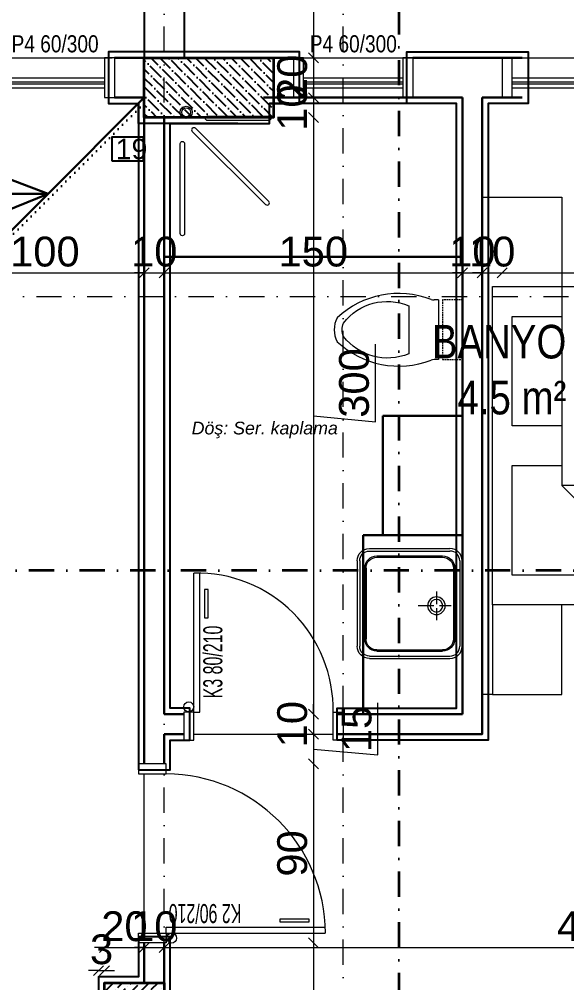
# Model space of a CAD drawing. Header units: millimetres. Extents: x 708 to 46452, y -4963 to 3960.
# Drawn here: x 13590.5 to 13865.8, y 2758.3 to 3242.7 of the extents above; entities that cross this region are included whole.
import ezdxf

# ---------------------------------------------------------------- set-up
doc = ezdxf.new("R2010")
doc.units = ezdxf.units.MM
for name, pattern in [('ACAD_ISO07W100', [3, 0, -3]), ('DASHDOT', [25.4, 12.7, -6.35, 0, -6.35]), ('DUZ', [0]), ('HIDDEN', [0.375, 0.25, -0.125]), ('HIDDEN2', [4.7625, 3.175, -1.5875])]:
    doc.linetypes.add(name, pattern=pattern)
for name, color, linetype, lineweight in [('00_DUVAR', 22, 'Continuous', 30), ('00_IC_OLCU', 139, 'Continuous', 20), ('00_KAPI', 53, 'Continuous', 13), ('00_KOLON', 2, 'Continuous', 35), ('00_PENCERE', 103, 'Continuous', 13), ('00_TEFRİŞ', 251, 'Continuous', 9), ('01- TEFRİŞ', 252, 'Continuous', 9), ('aks ve noktalılar', 129, 'DASHDOT', 13), ('kesit çizgisi', 4, 'DASHDOT', 35), ('merdiven', 255, 'Continuous', 30), ('TP-TEFRİŞ', 9, 'Continuous', 20), ('yYAZI', 221, 'Continuous', 30), ('ölçü yatay', 150, 'DUZ', 18)]:
    doc.layers.add(name, color=color, linetype=linetype, lineweight=lineweight)
for name, color, linetype in [('00_YAZI', 214, 'Continuous'), ('DUVARTARAMA', 7, 'Continuous'), ('PENCERE', 3, 'Continuous'), ('SIVA', 135, 'Continuous'), ('sıva', 70, 'Continuous')]:
    doc.layers.add(name, color=color, linetype=linetype)
doc.styles.add('ARIAL2', font='arial.ttf', dxfattribs={"width": 0.8})
doc.styles.add('ARİAL NARROW', font='ARIALN.TTF', dxfattribs={"width": 0.8})
doc.styles.add('mimari altlik$0$194_PTB_WET_B1$0$Standard', font='arial.ttf')
doc.styles.get("Standard").update_dxf_attribs({"font": 'arial.ttf'})
doc.dimstyles.new('ALP_OLCU', dxfattribs={"dimscale": 0, "dimtxt": 15, "dimasz": 5, "dimexe": 0.18, "dimexo": 0.06, "dimgap": 3, "dimtad": 1, "dimdec": 0, "dimrnd": 0.1, "dimzin": 9, "dimdsep": 46, "dimtxsty": 'Standard', "dimblk": 'OBLIQUE', "dimcen": 0, "dimse1": 1, "dimse2": 1, "dimclrd": 256, "dimclre": 256, "dimclrt": 53, "dimadec": 0, "dimazin": 0, "dimtfac": 1, "dimtdec": 0, "dimtix": 1, "dimtmove": 1, "dimatfit": 3, "dimldrblk": 'ARCHTICK', "dimfxl": 0.18, "dimtolj": 1, "dimlwd": -1, "dimarcsym": 0})

# ---------------------------------------------------------------- blocks, each defined once
blk = doc.blocks.new('Yatak Çift Kişilik DWG-flat-8')
at = {"layer": '00_TEFRİŞ'}
for p, q in [((-80, 5.08), (-80, 195.08)), ((-80, 195.08), (80, 195.08)), ((-80, 5.08), (-80, 195.08)), ((80, 195.08), (80, 5.08)), ((80, 195.08), (80, 5.08)), ((20, 40.08), (80, 100.08)), ((20, 100.08), (20, 40.08)), ((80, 100.08), (20, 100.08)), ((-80, 55.08), (20, 55.08)), ((35, 55.08), (65, 55.08)), ((65, 55.08), (65, 15.08)), ((-125, 40.08), (-80, 40.08)), ((-125, 5.08), (-125, 40.08)), ((-80, 40.08), (20, 40.08)), ((-65, 15.08), (-65, 40.08)), ((-10, 40.08), (-10, 15.08)), ((10, 15.08), (10, 40.08)), ((125, 40.08), (80, 40.08)), ((125, 5.08), (125, 40.08)), ((-10, 15.08), (-65, 15.08)), ((65, 15.08), (10, 15.08)), ((-125, 0), (-125, 5.08)), ((80, 5.08), (-80, 5.08)), ((80, 5.08), (125, 5.08)), ((125, 5.08), (125, 0)), ((125, 0), (-125, 0))]:
    blk.add_line(p, q, dxfattribs=at)
blk = doc.blocks.new('SK2')
at = {"layer": '00_PENCERE', "lineweight": 15}
for p, q in [((199457.02, 67246.83), (199452.02, 67246.83)), ((199452.02, 67246.83), (199452.02, 67226.83)), ((199457.02, 67226.83), (199457.02, 67246.83)), ((199457.02, 67246.83), (199594.52, 67246.83)), ((199589.52, 67246.83), (199589.52, 67226.83)), ((199594.52, 67246.83), (199594.52, 67226.83)), ((199727.02, 67226.83), (199727.02, 67246.83)), ((199732.02, 67246.83), (199727.02, 67246.83)), ((199732.02, 67226.83), (199732.02, 67246.83)), ((199457.02, 67236.83), (199589.52, 67236.83)), ((199594.52, 67236.83), (199727.02, 67236.83)), ((199457.02, 67234.83), (199589.52, 67234.83)), ((199457.02, 67233.83), (199589.52, 67233.83)), ((199457.02, 67231.83), (199589.52, 67231.83)), ((199594.52, 67234.83), (199727.02, 67234.83)), ((199594.52, 67233.83), (199727.02, 67233.83)), ((199594.52, 67231.83), (199727.02, 67231.83)), ((199452.02, 67226.83), (199457.02, 67226.83)), ((199594.52, 67226.83), (199589.52, 67226.83)), ((199594.52, 67226.83), (199732.02, 67226.83))]:
    blk.add_line(p, q, dxfattribs=at)
at = {"layer": '00_PENCERE', "insert": (199567.17, 67215.44), "char_height": 8.5938, "width": 97.8459, "attachment_point": 7, "style": 'ARIAL2'}
blk.add_mtext('SK2 280/240', dxfattribs=at)
blk = doc.blocks.new('djfgnldfgs')
at = {"layer": '00_KAPI'}
for p, q in [((-11330.84, 6371.56, 0), (-11330.84, 6441.56, 0)), ((-11327.84, 6371.56, 0), (-11327.84, 6441.51, 0)), ((-11325.44, 6433.31, 0), (-11325.44, 6418.95, 0)), ((-11323.66, 6433.31, 0), (-11325.44, 6433.31, 0)), ((-11323.66, 6418.95, 0), (-11323.66, 6433.31, 0)), ((-11325.44, 6418.95, 0), (-11323.66, 6418.95, 0)), ((-11335.84, 6371.56, 0), (-11335.84, 6357.56, 0)), ((-11330.84, 6371.56, 0), (-11335.84, 6371.56, 0)), ((-11330.84, 6357.56, 0), (-11330.84, 6371.56, 0)), ((-11330.84, 6371.56, 0), (-11327.84, 6371.56, 0)), ((-11260.84, 6357.56, 0), (-11260.84, 6371.56, 0)), ((-11260.84, 6371.56, 0), (-11255.84, 6371.56, 0)), ((-11255.84, 6371.56, 0), (-11255.84, 6357.56, 0)), ((-11330.84, 6360.56), (-11260.84, 6360.56)), ((-11335.84, 6357.56, 0), (-11330.84, 6357.56, 0)), ((-11255.84, 6357.56, 0), (-11260.84, 6357.56, 0))]:
    blk.add_line(p, q, dxfattribs=at)
blk.add_circle((-11333.42, 6374.26), 2.48, dxfattribs=at)
blk.add_arc((-11329.42, 6372.98, 0), 68.6, 358.8187, 91.1813, dxfattribs=at)
at = {"layer": '00_KAPI', "width": 0.6}
blk.add_text('K3 80/210', height=9.562, rotation=90, dxfattribs=at).set_placement((-11316.55, 6378.56, 0))
blk = doc.blocks.new('sfgjfsjf')
at = {"layer": '00_TEFRİŞ', "linetype": 'Continuous'}
for p, q in [((3505.56, 4158.17), (3480.05, 4158.17)), ((3505.56, 4157.39), (3480.05, 4157.39)), ((3476.18, 4154.3), (3476.18, 4127.22)), ((3476.95, 4154.3), (3476.95, 4127.22)), ((3503.17, 4155.84), (3482.44, 4155.84)), ((3503.17, 4155.46), (3482.44, 4155.46)), ((3508.66, 4154.3), (3508.66, 4127.22)), ((3509.43, 4154.3), (3509.43, 4127.22)), ((3478.57, 4151.98), (3478.57, 4129.54)), ((3478.96, 4151.98), (3478.96, 4129.54)), ((3506.65, 4151.98), (3506.65, 4129.54)), ((3507.04, 4151.98), (3507.04, 4129.54)), ((3484.33, 4144.6), (3484.33, 4140.59)), ((3479.64, 4140.05), (3483.39, 4140.05)), ((3484.33, 4139.25), (3484.33, 4135.5)), ((3485.13, 4140.05), (3490.08, 4140.05)), ((3505.56, 4124.12), (3480.05, 4124.12)), ((3503.17, 4126.06), (3482.44, 4126.06)), ((3503.17, 4125.67), (3482.44, 4125.67)), ((3505.56, 4123.35), (3480.05, 4123.35))]:
    blk.add_line(p, q, dxfattribs=at)
at = {"layer": '00_TEFRİŞ', "linetype": 'Continuous', "extrusion": (-4.93187e-17, 2.06507e-18, -1)}
for centre, major_axis, start_param, end_param in [((3480.05, 4154.3), (2.74, 2.74), 3.926991, 5.497787), ((3480.05, 4154.3), (2.19, -2.19), 2.356194, 3.926991), ((3480.05, 4127.22), (2.74, 2.74), 2.356194, 3.926991), ((3480.05, 4127.22), (2.19, 2.19), 2.356194, 3.926991)]:
    blk.add_ellipse(centre, major_axis=major_axis, ratio=1, start_param=start_param, end_param=end_param, dxfattribs=at)
at = {"layer": '00_TEFRİŞ', "linetype": 'Continuous'}
for centre, major_axis, start_param, end_param in [((3505.56, 4154.3), (-2.74, 2.74), 3.926991, 5.497787), ((3505.56, 4154.3), (-2.19, -2.19), 2.356194, 3.926991), ((3482.44, 4151.98), (-2.74, -2.74), 3.926991, 5.497787), ((3482.44, 4151.98), (-2.46, -2.46), 3.926991, 5.497787), ((3503.17, 4151.98), (-2.74, 2.74), 3.926991, 5.497787), ((3503.17, 4151.98), (-2.46, 2.46), 3.926991, 5.497787), ((3484.33, 4140.05), (-1.97, -1.97), -1.570796, 4.712389), ((3484.33, 4140.05), (-1.42, -1.42), -1.570796, 4.712389), ((3482.44, 4129.54), (-2.74, -2.74), -0.785398, 0.785398), ((3482.44, 4129.54), (-2.46, -2.46), -0.785398, 0.785398), ((3503.17, 4129.54), (-2.74, 2.74), 2.356194, 3.926991), ((3503.17, 4129.54), (-2.46, 2.46), 2.356194, 3.926991), ((3505.56, 4127.22), (-2.74, 2.74), 2.356194, 3.926991), ((3505.56, 4127.22), (-2.19, 2.19), 2.356194, 3.926991)]:
    blk.add_ellipse(centre, major_axis=major_axis, ratio=1, start_param=start_param, end_param=end_param, dxfattribs=at)
blk = doc.blocks.new('KLOZET.....')
for p, q in [((-15, -17), (15, -17)), ((-15, -17), (-15, -19.2)), ((15, -17), (15, -19.2))]:
    blk.add_line(p, q)
at = {"linetype": 'HIDDEN2', "ltscale": 0.25}
blk.add_lwpolyline([(-15, -15), (15, -15), (15, -5), (-15, -5)], close=True, dxfattribs=at)
blk.add_lwpolyline([(-3.36, -64.83, -0.341632), (-12.05, -32), (12.05, -32, -0.341632), (3.36, -64.83, -0.199371)], format="xyb", close=True)
for centre, radius, start, end in [((-20, -19.2), 5, 342.1385, 0), ((20, -19.2), 5, 180, 197.8615), ((27.03, -37.01), 45.29, 158.9417, 223.1824), ((-27.03, -37.01), 45.29, 316.8176, 21.0583), ((0, -56.75), 12.75, 241.9275, 298.0725)]:
    blk.add_arc(centre, radius, start, end)
blk = doc.blocks.new('dfhaergtyjökl')
at = {"layer": '00_KAPI'}
for p, q in [((-11892.84, 6349.56, 0), (-11878.84, 6349.56, 0)), ((-11892.84, 6344.56, 0), (-11892.84, 6349.56, 0)), ((-11878.84, 6349.56, 0), (-11878.84, 6344.56, 0)), ((-11892.84, 6344.56, 0), (-11972.84, 6344.56, 0)), ((-11892.84, 6341.56, 0), (-11972.78, 6341.56, 0)), ((-11878.84, 6344.56, 0), (-11892.84, 6344.56, 0)), ((-11892.84, 6344.56, 0), (-11892.84, 6341.56, 0)), ((-11881.84, 6344.56, 0), (-11881.84, 6264.56, 0)), ((-11964.58, 6339.16, 0), (-11950.23, 6339.16, 0)), ((-11964.58, 6337.38, 0), (-11964.58, 6339.16, 0)), ((-11950.23, 6337.38, 0), (-11964.58, 6337.38, 0)), ((-11950.23, 6339.16, 0), (-11950.23, 6337.38, 0)), ((-11878.84, 6264.56, 0), (-11892.84, 6264.56, 0)), ((-11892.84, 6264.56, 0), (-11892.84, 6259.56, 0)), ((-11878.84, 6259.56, 0), (-11878.84, 6264.56, 0)), ((-11892.84, 6259.56, 0), (-11878.84, 6259.56, 0))]:
    blk.add_line(p, q, dxfattribs=at)
blk.add_circle((-11895.53, 6347.14), 2.48, dxfattribs=at)
blk.add_arc((-11892.54, 6344.93, 0), 80.37, 180.2616, 269.7913, dxfattribs=at)
at = {"layer": '00_KAPI', "width": 0.6}
blk.add_text('K2 90/210', height=9.562, dxfattribs=at).set_placement((-11930.64, 6330))
blk = doc.blocks.new('WER')
at = {"layer": '00_PENCERE', "lineweight": 15}
for p, q in [((6940.02, -1957.96), (6960.02, -1957.96)), ((6940.02, -1957.96), (6940.02, -1962.96)), ((6960.02, -1962.96), (6960.02, -1957.96)), ((6940.02, -2012.96), (6940.02, -1962.96)), ((6940.02, -1962.96), (6960.02, -1962.96)), ((6950.02, -2012.96), (6950.02, -1962.96)), ((6952.02, -2012.96), (6952.02, -1962.96)), ((6953.02, -2012.96), (6953.02, -1962.96)), ((6955.02, -2012.96), (6955.02, -1962.96)), ((6960.02, -2012.96), (6940.02, -2012.96)), ((6940.02, -2012.96), (6940.02, -2017.96)), ((6960.02, -2017.96), (6960.02, -2012.96)), ((6940.02, -2017.96), (6960.02, -2017.96))]:
    blk.add_line(p, q, dxfattribs=at)
at = {"layer": '00_PENCERE', "insert": (6937.36, -2009.72), "char_height": 8.594, "width": 97.8459, "attachment_point": 7, "rotation": 90, "style": 'ARIAL2'}
blk.add_mtext('P4 60/300 ', dxfattribs=at)
blk = doc.blocks.new('KOLON')
at = {"layer": 'DUVARTARAMA'}
h = blk.add_hatch(dxfattribs=at)
h.set_pattern_fill('ANSI36', color=8)
h.paths.add_polyline_path([(549.39, 3102.43), (579.39, 3102.43), (579.39, 3042.43), (549.39, 3042.43)])
at = {"layer": '00_KOLON'}
blk.add_lwpolyline([(549.39, 3102.43), (579.39, 3102.43), (579.39, 3042.43), (549.39, 3042.43), (549.39, 3102.43)], dxfattribs=at)
blk = doc.blocks.new('REGEG')
at = {"layer": 'DUVARTARAMA'}
h = blk.add_hatch(dxfattribs=at)
h.set_pattern_fill('ANSI36', color=8, angle=90)
h.set_pattern_definition([(135, (6193.2042, 2353.1007), (-6.173926, 1.683798), [7.9375, -1.5875, 0, -1.5875])])
h.paths.add_polyline_path([(3090.77, 2902.49), (3090.77, 2932.49), (3155.77, 2932.49), (3155.77, 2902.49)])
at = {"layer": '00_KOLON'}
blk.add_lwpolyline([(3090.77, 2902.49), (3090.77, 2932.49), (3155.77, 2932.49), (3155.77, 2902.49), (3090.77, 2902.49)], dxfattribs=at)
at = {"layer": 'aks ve noktalılar'}
for points in [[(3100.77, 1507.49), (3100.77, 3255.99)], [(3190.77, 1507.49), (3190.77, 3255.99)], [(2194.99, 2932.49), (3280.77, 2932.49)], [(3280.77, 2932.49), (3870.77, 2932.49)], [(2194.99, 2812.49), (3870.77, 2812.49)]]:
    blk.add_lwpolyline(points, dxfattribs=at)
at = {"layer": '00_KOLON', "rotation": 180}
blk.add_blockref('KOLON', (3650.16, 5509.92), dxfattribs=at)
blk = doc.blocks.new('TRHHT')
for points in [[(5310.02, -1796.23), (5325.88, -1796.23), (5325.88, -1784.38), (5310.02, -1784.38)], [(5397.49, -1796.23), (5413.35, -1796.23), (5413.35, -1784.38), (5397.49, -1784.38)], [(5427.49, -1796.23), (5443.35, -1796.23), (5443.35, -1784.38), (5427.49, -1784.38)], [(5457.49, -1796.23), (5473.35, -1796.23), (5473.35, -1784.38), (5457.49, -1784.38)], [(5487.49, -1796.23), (5503.35, -1796.23), (5503.35, -1784.38), (5487.49, -1784.38)], [(5517.49, -1796.23), (5533.35, -1796.23), (5533.35, -1784.38), (5517.49, -1784.38)], [(5547.49, -1796.23), (5563.35, -1796.23), (5563.35, -1784.38), (5547.49, -1784.38)], [(5577.49, -1796.23), (5593.35, -1796.23), (5593.35, -1784.38), (5577.49, -1784.38)], [(5607.49, -1796.23), (5623.35, -1796.23), (5623.35, -1784.38), (5607.49, -1784.38)], [(5635.49, -1796.23), (5651.35, -1796.23), (5651.35, -1784.38), (5635.49, -1784.38)], [(5729.24, -1814.72), (5745.1, -1814.72), (5745.1, -1802.88), (5729.24, -1802.88)], [(5297.76, -1895.35), (5313.62, -1895.35), (5313.62, -1883.51), (5297.76, -1883.51)], [(5297.76, -1925.35), (5313.62, -1925.35), (5313.62, -1913.51), (5297.76, -1913.51)], [(5297.76, -1955.35), (5313.62, -1955.35), (5313.62, -1943.51), (5297.76, -1943.51)], [(5297.76, -1985.35), (5313.62, -1985.35), (5313.62, -1973.51), (5297.76, -1973.51)], [(5297.76, -2015.35), (5313.62, -2015.35), (5313.62, -2003.51), (5297.76, -2003.51)], [(5297.76, -2045.35), (5313.62, -2045.35), (5313.62, -2033.51), (5297.76, -2033.51)], [(5297.76, -2075.35), (5313.62, -2075.35), (5313.62, -2063.51), (5297.76, -2063.51)], [(5297.76, -2105.35), (5313.62, -2105.35), (5313.62, -2093.51), (5297.76, -2093.51)]]:
    blk.add_lwpolyline(points, close=True)
at = {"layer": 'merdiven'}
for p, q in [((5697.17, -1831.28), (5345.49, -1831.28)), ((5345.49, -1831.28), (5345.49, -2107.96)), ((5295.49, -1897.96), (5395.49, -1897.96)), ((5295.49, -1927.96), (5395.49, -1927.96)), ((5295.49, -1957.96), (5395.49, -1957.96)), ((5295.49, -1987.96), (5395.49, -1987.96)), ((5295.49, -2017.96), (5395.49, -2017.96)), ((5295.49, -2047.96), (5395.49, -2047.96)), ((5295.49, -2077.96), (5395.49, -2077.96)), ((5295.49, -2107.96), (5395.49, -2107.96))]:
    blk.add_line(p, q, dxfattribs=at)
at = {"layer": 'merdiven', "linetype": 'ACAD_ISO07W100'}
for p, q in [((5295.49, -1895.96), (5395.49, -1895.96)), ((5295.49, -1925.96), (5395.49, -1925.96)), ((5295.49, -1955.96), (5395.49, -1955.96)), ((5295.49, -1985.96), (5395.49, -1985.96)), ((5295.49, -2015.96), (5395.49, -2015.96)), ((5295.49, -2045.96), (5395.49, -2045.96)), ((5295.49, -2075.96), (5395.49, -2075.96)), ((5295.49, -2105.96), (5395.49, -2105.96))]:
    blk.add_line(p, q, dxfattribs=at)
for points in [[(5396.9, -1881.54), (5296.9, -1781.54)], [(5397.49, -1882.96), (5397.49, -1782.96)], [(5427.49, -1882.96), (5427.49, -1782.96)], [(5457.49, -1882.96), (5457.49, -1782.96)], [(5487.49, -1882.96), (5487.49, -1782.96)], [(5517.49, -1882.96), (5517.49, -1782.96)], [(5547.49, -1882.96), (5547.49, -1782.96)], [(5577.49, -1882.96), (5577.49, -1782.96)], [(5607.49, -1882.96), (5607.49, -1782.96)], [(5635.49, -1882.96), (5635.49, -1782.96)], [(5646.9, -1884.37), (5746.9, -1784.37)]]:
    blk.add_lwpolyline(points, dxfattribs=at)
at = {"layer": 'merdiven'}
for points in [[(5395.49, -1882.96), (5295.49, -1782.96)], [(5395.49, -1882.96), (5395.49, -1782.96)], [(5425.49, -1882.96), (5425.49, -1782.96)], [(5455.49, -1882.96), (5455.49, -1782.96)], [(5485.49, -1882.96), (5485.49, -1782.96)], [(5515.49, -1882.96), (5515.49, -1782.96)], [(5545.49, -1882.96), (5545.49, -1782.96)], [(5575.49, -1882.96), (5575.49, -1782.96)], [(5605.49, -1882.96), (5605.49, -1782.96)], [(5633.49, -1882.96), (5633.49, -1782.96)], [(5645.49, -1882.96), (5745.49, -1782.96)], [(5697.17, -1831.28), (5633.49, -1807.12)], [(5697.17, -1831.28), (5633.49, -1857.12)]]:
    blk.add_lwpolyline(points, dxfattribs=at)
blk.add_circle((5345.49, -2107.96), 12.59, dxfattribs=at)
at = {"layer": 'merdiven', "color": 7, "lineweight": 35, "attachment_point": 7, "style": 'mimari altlik$0$194_PTB_WET_B1$0$Standard'}
for s, insert, char_height in [('9', (5315.62, -1795.53), 10.25), ('10', (5398.87, -1795.53), 10.253), ('\\pt184.55744;11', (5430.48, -1795.53), 10.2532), ('\\pt184.55744;12', (5458.81, -1795.53), 10.2532), ('13', (5488.91, -1795.53), 10.253), ('14', (5518.21, -1795.53), 10.253), ('15', (5548.61, -1795.53), 10.253), ('16', (5578.85, -1795.53), 10.253), ('17', (5608.55, -1795.53), 10.253), ('18', (5636.94, -1795.53), 10.253), ('\\pt184.55744;19', (5731.09, -1814.03), 10.2532), ('8', (5303.36, -1894.65), 10.25), ('7', (5303.36, -1924.65), 10.25), ('6', (5303.36, -1954.65), 10.25), ('5', (5303.36, -1984.65), 10.25), ('4', (5303.36, -2014.65), 10.25), ('3', (5303.36, -2044.65), 10.25), ('2', (5303.36, -2074.65), 10.25), ('1', (5303.36, -2104.65), 10.25)]:
    blk.add_mtext_dynamic_manual_height_columns(s, width=190.3601, gutter_width=51.27, heights=[0], dxfattribs=dict(at, insert=insert, char_height=char_height))
blk = doc.blocks.new('rgeerge')
at = {"layer": 'kesit çizgisi', "lineweight": 35}
for p, q in [((-2172732.26, 772571.41), (-2172732.26, 770439.62)), ((-2171962.19, 771779.23), (-2174038.22, 771779.23))]:
    blk.add_line(p, q, dxfattribs=at)
blk = doc.blocks.new('_Oblique')
at = {"color": 0, "linetype": 'ByBlock', "lineweight": -2}
blk.add_line((-0.5, -0.5), (0.5, 0.5), dxfattribs=at)
blk = doc.blocks.new('*D372')
at = {"layer": '00_IC_OLCU', "transparency": 16777216}
blk.add_line((13653.36, 3471.86), (13183.36, 3471.86), dxfattribs=at)
at = {"layer": 'Defpoints', "color": 0, "transparency": 16777216}
for p in [(13183.36, 3471.86), (13653.36, 3393.33), (13183.36, 3223.33)]:
    blk.add_point(p, dxfattribs=at)
at = {"layer": '00_IC_OLCU', "transparency": 16777216, "xscale": 5, "yscale": 5, "zscale": 5, "rotation": 180}
blk.add_blockref('_Oblique', (13183.36, 3471.86), dxfattribs=at)
at = {"layer": '00_IC_OLCU', "transparency": 16777216, "xscale": 5, "yscale": 5, "zscale": 5}
blk.add_blockref('_Oblique', (13653.36, 3471.86), dxfattribs=at)
at = {"layer": '00_IC_OLCU', "color": 53, "transparency": 16777216, "insert": (13418.36, 3482.52), "char_height": 15, "attachment_point": 5}
blk.add_mtext('\\A1;470', dxfattribs=at)
blk = doc.blocks.new('_ArchTick')
at = {"color": 0, "linetype": 'ByBlock', "const_width": 0.15}
blk.add_lwpolyline([(-0.5, -0.5), (0.5, 0.5)], dxfattribs=at)
blk = doc.blocks.new('*D375')
at = {"layer": '00_IC_OLCU', "transparency": 16777216}
blk.add_line((14113.36, 3454.84), (13833.36, 3454.84), dxfattribs=at)
at = {"layer": 'Defpoints', "color": 0, "transparency": 16777216}
for p in [(13833.36, 3454.84), (13833.36, 3223.33), (14113.36, 3223.33)]:
    blk.add_point(p, dxfattribs=at)
at = {"layer": '00_IC_OLCU', "transparency": 16777216, "xscale": 5, "yscale": 5, "zscale": 5, "rotation": 180}
blk.add_blockref('_Oblique', (13833.36, 3454.84), dxfattribs=at)
at = {"layer": '00_IC_OLCU', "transparency": 16777216, "xscale": 5, "yscale": 5, "zscale": 5}
blk.add_blockref('_Oblique', (14113.36, 3454.84), dxfattribs=at)
at = {"layer": '00_IC_OLCU', "color": 53, "transparency": 16777216, "insert": (13973.36, 3465.5), "char_height": 15, "attachment_point": 5}
blk.add_mtext('\\A1;280', dxfattribs=at)
blk = doc.blocks.new('*D376')
at = {"layer": '00_IC_OLCU', "transparency": 16777216}
blk.add_line((13843.36, 3454.84), (13788.36, 3454.84), dxfattribs=at)
at = {"layer": 'Defpoints', "color": 0, "transparency": 16777216}
for p in [(13788.36, 3454.84), (13788.36, 3223.33), (13843.36, 3223.33)]:
    blk.add_point(p, dxfattribs=at)
at = {"layer": '00_IC_OLCU', "transparency": 16777216, "xscale": 5, "yscale": 5, "zscale": 5, "rotation": 180}
blk.add_blockref('_Oblique', (13788.36, 3454.84), dxfattribs=at)
at = {"layer": '00_IC_OLCU', "transparency": 16777216, "xscale": 5, "yscale": 5, "zscale": 5}
blk.add_blockref('_Oblique', (13843.36, 3454.84), dxfattribs=at)
at = {"layer": '00_IC_OLCU', "color": 53, "transparency": 16777216, "insert": (13815.86, 3465.47), "char_height": 15, "attachment_point": 5}
blk.add_mtext('\\A1;55', dxfattribs=at)
blk = doc.blocks.new('*D377')
at = {"layer": '00_IC_OLCU', "transparency": 16777216}
blk.add_line((13788.36, 3454.84), (13728.36, 3454.84), dxfattribs=at)
at = {"layer": 'Defpoints', "color": 0, "transparency": 16777216}
for p in [(13728.36, 3454.84), (13728.36, 3223.33), (13788.36, 3223.33)]:
    blk.add_point(p, dxfattribs=at)
at = {"layer": '00_IC_OLCU', "transparency": 16777216, "xscale": 5, "yscale": 5, "zscale": 5, "rotation": 180}
blk.add_blockref('_Oblique', (13728.36, 3454.84), dxfattribs=at)
at = {"layer": '00_IC_OLCU', "transparency": 16777216, "xscale": 5, "yscale": 5, "zscale": 5}
blk.add_blockref('_Oblique', (13788.36, 3454.84), dxfattribs=at)
at = {"layer": '00_IC_OLCU', "color": 53, "transparency": 16777216, "insert": (13758.36, 3465.5), "char_height": 15, "attachment_point": 5}
blk.add_mtext('\\A1;60', dxfattribs=at)
blk = doc.blocks.new('*D378')
at = {"layer": '00_IC_OLCU', "transparency": 16777216}
blk.add_line((13728.36, 3454.84), (13638.36, 3454.84), dxfattribs=at)
at = {"layer": 'Defpoints', "color": 0, "transparency": 16777216}
for p in [(13638.36, 3454.84), (13638.36, 3223.33), (13728.36, 3223.33)]:
    blk.add_point(p, dxfattribs=at)
at = {"layer": '00_IC_OLCU', "transparency": 16777216, "xscale": 5, "yscale": 5, "zscale": 5, "rotation": 180}
blk.add_blockref('_Oblique', (13638.36, 3454.84), dxfattribs=at)
at = {"layer": '00_IC_OLCU', "transparency": 16777216, "xscale": 5, "yscale": 5, "zscale": 5}
blk.add_blockref('_Oblique', (13728.36, 3454.84), dxfattribs=at)
at = {"layer": '00_IC_OLCU', "color": 53, "transparency": 16777216, "insert": (13683.36, 3465.5), "char_height": 15, "attachment_point": 5}
blk.add_mtext('\\A1;90', dxfattribs=at)
blk = doc.blocks.new('*D379')
at = {"layer": '00_IC_OLCU', "transparency": 16777216}
blk.add_line((13638.36, 3454.84), (13578.36, 3454.84), dxfattribs=at)
at = {"layer": 'Defpoints', "color": 0, "transparency": 16777216}
for p in [(13578.36, 3454.84), (13578.36, 3223.33), (13638.36, 3223.33)]:
    blk.add_point(p, dxfattribs=at)
at = {"layer": '00_IC_OLCU', "transparency": 16777216, "xscale": 5, "yscale": 5, "zscale": 5, "rotation": 180}
blk.add_blockref('_Oblique', (13578.36, 3454.84), dxfattribs=at)
at = {"layer": '00_IC_OLCU', "transparency": 16777216, "xscale": 5, "yscale": 5, "zscale": 5}
blk.add_blockref('_Oblique', (13638.36, 3454.84), dxfattribs=at)
at = {"layer": '00_IC_OLCU', "color": 53, "transparency": 16777216, "insert": (13608.36, 3465.5), "char_height": 15, "attachment_point": 5}
blk.add_mtext('\\A1;60', dxfattribs=at)
blk = doc.blocks.new('*D441')
at = {"layer": '00_IC_OLCU', "transparency": 16777216}
blk.add_line((13738.48, 3373.33), (13738.48, 3223.33), dxfattribs=at)
at = {"layer": 'Defpoints', "color": 0, "transparency": 16777216}
for p in [(13673.36, 3373.33), (13713.36, 3223.33), (13738.48, 3223.33)]:
    blk.add_point(p, dxfattribs=at)
at = {"layer": '00_IC_OLCU', "transparency": 16777216, "xscale": 5, "yscale": 5, "zscale": 5}
for p, rotation in [((13738.48, 3373.33), 90), ((13738.48, 3223.33), 270)]:
    blk.add_blockref('_Oblique', p, dxfattribs=dict(at, rotation=rotation))
at = {"layer": '00_IC_OLCU', "color": 53, "transparency": 16777216, "insert": (13727.82, 3298.33), "char_height": 15, "attachment_point": 5, "rotation": 90}
blk.add_mtext('\\A1;150', dxfattribs=at)
blk = doc.blocks.new('*D442')
at = {"layer": '00_IC_OLCU', "transparency": 16777216}
for p, q in [((13738.48, 3223.33), (13738.48, 3228.33)), ((13738.48, 3223.33), (13738.48, 3203.33)), ((13738.48, 3203.33), (13738.48, 3198.33))]:
    blk.add_line(p, q, dxfattribs=at)
at = {"layer": 'Defpoints', "color": 0, "transparency": 16777216}
for p in [(13713.36, 3223.33), (13713.36, 3203.33), (13738.48, 3203.33)]:
    blk.add_point(p, dxfattribs=at)
at = {"layer": '00_IC_OLCU', "transparency": 16777216, "xscale": 5, "yscale": 5, "zscale": 5}
for p, rotation in [((13738.48, 3223.33), 270), ((13738.48, 3203.33), 90)]:
    blk.add_blockref('_Oblique', p, dxfattribs=dict(at, rotation=rotation))
at = {"layer": '00_IC_OLCU', "color": 53, "transparency": 16777216, "insert": (13727.82, 3213.33), "char_height": 15, "attachment_point": 5, "rotation": 90}
blk.add_mtext('\\A1;20', dxfattribs=at)
blk = doc.blocks.new('*D443')
at = {"layer": '00_IC_OLCU', "transparency": 16777216}
for p, q in [((13738.48, 3203.33), (13738.48, 3208.33)), ((13738.48, 3203.33), (13738.48, 3193.33)), ((13738.48, 3193.33), (13738.48, 3188.33))]:
    blk.add_line(p, q, dxfattribs=at)
at = {"layer": 'Defpoints', "color": 0, "transparency": 16777216}
for p in [(13713.36, 3203.33), (13713.36, 3193.33), (13738.48, 3193.33)]:
    blk.add_point(p, dxfattribs=at)
at = {"layer": '00_IC_OLCU', "transparency": 16777216, "xscale": 5, "yscale": 5, "zscale": 5}
for p, rotation in [((13738.48, 3203.33), 270), ((13738.48, 3193.33), 90)]:
    blk.add_blockref('_Oblique', p, dxfattribs=dict(at, rotation=rotation))
at = {"layer": '00_IC_OLCU', "color": 53, "transparency": 16777216, "insert": (13727.82, 3198.33), "char_height": 15, "attachment_point": 5, "rotation": 90}
blk.add_mtext('\\A1;10', dxfattribs=at)
blk = doc.blocks.new('*D444')
at = {"layer": '00_IC_OLCU', "transparency": 16777216}
for p, q in [((13738.48, 3193.33), (13738.48, 2893.33)), ((13769.58, 3040.33), (13769.58, 3079.41)), ((13738.48, 3043.33), (13769.58, 3040.33))]:
    blk.add_line(p, q, dxfattribs=at)
at = {"layer": 'Defpoints', "color": 0, "transparency": 16777216}
for p in [(13713.36, 3193.33), (13738.48, 2893.33), (13753.36, 2893.33)]:
    blk.add_point(p, dxfattribs=at)
at = {"layer": '00_IC_OLCU', "transparency": 16777216, "xscale": 5, "yscale": 5, "zscale": 5}
for p, rotation in [((13738.48, 3193.33), 90), ((13738.48, 2893.33), 270)]:
    blk.add_blockref('_Oblique', p, dxfattribs=dict(at, rotation=rotation))
at = {"layer": '00_IC_OLCU', "color": 53, "transparency": 16777216, "insert": (13758.92, 3059.87), "char_height": 15, "attachment_point": 5, "rotation": 90}
blk.add_mtext('\\A1;300', dxfattribs=at)
blk = doc.blocks.new('*D445')
at = {"layer": '00_IC_OLCU', "transparency": 16777216}
for p, q in [((13738.48, 2893.33), (13738.48, 2898.33)), ((13738.48, 2893.33), (13738.48, 2883.33)), ((13738.48, 2883.33), (13738.48, 2878.33))]:
    blk.add_line(p, q, dxfattribs=at)
at = {"layer": 'Defpoints', "color": 0, "transparency": 16777216}
for p in [(13753.36, 2893.33), (13738.48, 2883.33), (13753.36, 2883.33)]:
    blk.add_point(p, dxfattribs=at)
at = {"layer": '00_IC_OLCU', "transparency": 16777216, "xscale": 5, "yscale": 5, "zscale": 5}
for p, rotation in [((13738.48, 2893.33), 270), ((13738.48, 2883.33), 90)]:
    blk.add_blockref('_Oblique', p, dxfattribs=dict(at, rotation=rotation))
at = {"layer": '00_IC_OLCU', "color": 53, "transparency": 16777216, "insert": (13727.82, 2888.33), "char_height": 15, "attachment_point": 5, "rotation": 90}
blk.add_mtext('\\A1;10', dxfattribs=at)
blk = doc.blocks.new('*D446')
at = {"layer": '00_IC_OLCU', "transparency": 16777216}
for p, q in [((13770.88, 2872.83), (13770.88, 2899.02)), ((13738.48, 2883.33), (13738.48, 2868.33)), ((13738.48, 2875.83), (13770.88, 2872.83))]:
    blk.add_line(p, q, dxfattribs=at)
at = {"layer": 'Defpoints', "color": 0, "transparency": 16777216}
for p in [(13753.36, 2883.33), (13663.36, 2868.33), (13738.48, 2868.33)]:
    blk.add_point(p, dxfattribs=at)
at = {"layer": '00_IC_OLCU', "transparency": 16777216, "xscale": 5, "yscale": 5, "zscale": 5}
for p, rotation in [((13738.48, 2883.33), 90), ((13738.48, 2868.33), 270)]:
    blk.add_blockref('_Oblique', p, dxfattribs=dict(at, rotation=rotation))
at = {"layer": '00_IC_OLCU', "color": 53, "transparency": 16777216, "insert": (13760.22, 2885.92), "char_height": 15, "attachment_point": 5, "rotation": 90}
blk.add_mtext('\\A1;15', dxfattribs=at)
blk = doc.blocks.new('*D447')
at = {"layer": '00_IC_OLCU', "transparency": 16777216}
blk.add_line((13738.48, 2868.33), (13738.48, 2778.33), dxfattribs=at)
at = {"layer": 'Defpoints', "color": 0, "transparency": 16777216}
for p in [(13663.36, 2868.33), (13657.36, 2778.33, 0), (13738.48, 2778.33)]:
    blk.add_point(p, dxfattribs=at)
at = {"layer": '00_IC_OLCU', "transparency": 16777216, "xscale": 5, "yscale": 5, "zscale": 5}
for p, rotation in [((13738.48, 2868.33), 90), ((13738.48, 2778.33), 270)]:
    blk.add_blockref('_Oblique', p, dxfattribs=dict(at, rotation=rotation))
at = {"layer": '00_IC_OLCU', "color": 53, "transparency": 16777216, "insert": (13727.82, 2823.33), "char_height": 15, "attachment_point": 5, "rotation": 90}
blk.add_mtext('\\A1;90', dxfattribs=at)
blk = doc.blocks.new('*D448')
at = {"layer": '00_IC_OLCU', "transparency": 16777216}
blk.add_line((13738.48, 2778.33), (13738.48, 2708.33), dxfattribs=at)
at = {"layer": 'Defpoints', "color": 0, "transparency": 16777216}
for p in [(13657.36, 2778.33, 0), (13663.36, 2708.33), (13738.48, 2708.33)]:
    blk.add_point(p, dxfattribs=at)
at = {"layer": '00_IC_OLCU', "transparency": 16777216, "xscale": 5, "yscale": 5, "zscale": 5}
for p, rotation in [((13738.48, 2778.33), 90), ((13738.48, 2708.33), 270)]:
    blk.add_blockref('_Oblique', p, dxfattribs=dict(at, rotation=rotation))
at = {"layer": '00_IC_OLCU', "color": 53, "transparency": 16777216, "insert": (13727.82, 2743.33), "char_height": 15, "attachment_point": 5, "rotation": 90}
blk.add_mtext('\\A1;70', dxfattribs=at)
blk = doc.blocks.new('*D486')
at = {"layer": '00_IC_OLCU', "transparency": 16777216}
blk.add_line((13553.36, 3115.19), (13653.36, 3115.19), dxfattribs=at)
at = {"layer": 'Defpoints', "color": 0, "transparency": 16777216}
for p in [(13653.36, 3115.19), (13653.36, 3115.19), (13553.36, 3103.33)]:
    blk.add_point(p, dxfattribs=at)
at = {"layer": '00_IC_OLCU', "transparency": 16777216, "xscale": 5, "yscale": 5, "zscale": 5, "rotation": 180}
blk.add_blockref('_Oblique', (13553.36, 3115.19), dxfattribs=at)
at = {"layer": '00_IC_OLCU', "transparency": 16777216, "xscale": 5, "yscale": 5, "zscale": 5}
blk.add_blockref('_Oblique', (13653.36, 3115.19), dxfattribs=at)
at = {"layer": '00_IC_OLCU', "color": 53, "transparency": 16777216, "insert": (13603.36, 3125.84), "char_height": 15, "attachment_point": 5}
blk.add_mtext('\\A1;100', dxfattribs=at)
blk = doc.blocks.new('*D487')
at = {"layer": '00_IC_OLCU', "transparency": 16777216}
for p, q in [((13653.36, 3115.19), (13648.36, 3115.19)), ((13653.36, 3115.19), (13663.36, 3115.19)), ((13663.36, 3115.19), (13668.36, 3115.19))]:
    blk.add_line(p, q, dxfattribs=at)
at = {"layer": 'Defpoints', "color": 0, "transparency": 16777216}
for p in [(13663.36, 3123.33), (13653.36, 3115.19), (13663.36, 3115.19)]:
    blk.add_point(p, dxfattribs=at)
at = {"layer": '00_IC_OLCU', "transparency": 16777216, "xscale": 5, "yscale": 5, "zscale": 5}
blk.add_blockref('_Oblique', (13653.36, 3115.19), dxfattribs=at)
at = {"layer": '00_IC_OLCU', "transparency": 16777216, "xscale": 5, "yscale": 5, "zscale": 5, "rotation": 180}
blk.add_blockref('_Oblique', (13663.36, 3115.19), dxfattribs=at)
at = {"layer": '00_IC_OLCU', "color": 53, "transparency": 16777216, "insert": (13658.36, 3125.84), "char_height": 15, "attachment_point": 5}
blk.add_mtext('\\A1;10', dxfattribs=at)
blk = doc.blocks.new('*D488')
at = {"layer": '00_IC_OLCU', "transparency": 16777216}
blk.add_line((13663.36, 3115.19), (13813.36, 3115.19), dxfattribs=at)
at = {"layer": 'Defpoints', "color": 0, "transparency": 16777216}
for p in [(13663.36, 3123.33), (13813.36, 3123.33), (13813.36, 3115.19)]:
    blk.add_point(p, dxfattribs=at)
at = {"layer": '00_IC_OLCU', "transparency": 16777216, "xscale": 5, "yscale": 5, "zscale": 5, "rotation": 180}
blk.add_blockref('_Oblique', (13663.36, 3115.19), dxfattribs=at)
at = {"layer": '00_IC_OLCU', "transparency": 16777216, "xscale": 5, "yscale": 5, "zscale": 5}
blk.add_blockref('_Oblique', (13813.36, 3115.19), dxfattribs=at)
at = {"layer": '00_IC_OLCU', "color": 53, "transparency": 16777216, "insert": (13738.36, 3125.84), "char_height": 15, "attachment_point": 5}
blk.add_mtext('\\A1;150', dxfattribs=at)
blk = doc.blocks.new('*D489')
at = {"layer": '00_IC_OLCU', "transparency": 16777216}
for p, q in [((13813.36, 3115.19), (13808.36, 3115.19)), ((13813.36, 3115.19), (13823.36, 3115.19)), ((13823.36, 3115.19), (13828.36, 3115.19))]:
    blk.add_line(p, q, dxfattribs=at)
at = {"layer": 'Defpoints', "color": 0, "transparency": 16777216}
for p in [(13823.36, 3125.19), (13813.36, 3123.33), (13823.36, 3115.19)]:
    blk.add_point(p, dxfattribs=at)
at = {"layer": '00_IC_OLCU', "transparency": 16777216, "xscale": 5, "yscale": 5, "zscale": 5}
blk.add_blockref('_Oblique', (13813.36, 3115.19), dxfattribs=at)
at = {"layer": '00_IC_OLCU', "transparency": 16777216, "xscale": 5, "yscale": 5, "zscale": 5, "rotation": 180}
blk.add_blockref('_Oblique', (13823.36, 3115.19), dxfattribs=at)
at = {"layer": '00_IC_OLCU', "color": 53, "transparency": 16777216, "insert": (13818.36, 3125.84), "char_height": 15, "attachment_point": 5}
blk.add_mtext('\\A1;10', dxfattribs=at)
blk = doc.blocks.new('*D490')
at = {"layer": '00_IC_OLCU', "transparency": 16777216}
for p, q in [((13823.36, 3115.19), (13818.36, 3115.19)), ((13823.36, 3115.19), (13833.36, 3115.19)), ((13833.36, 3115.19), (13838.36, 3115.19))]:
    blk.add_line(p, q, dxfattribs=at)
at = {"layer": 'Defpoints', "color": 0, "transparency": 16777216}
for p in [(13833.36, 3213.33), (13823.36, 3125.19), (13833.36, 3115.19)]:
    blk.add_point(p, dxfattribs=at)
at = {"layer": '00_IC_OLCU', "transparency": 16777216, "xscale": 5, "yscale": 5, "zscale": 5}
blk.add_blockref('_Oblique', (13823.36, 3115.19), dxfattribs=at)
at = {"layer": '00_IC_OLCU', "transparency": 16777216, "xscale": 5, "yscale": 5, "zscale": 5, "rotation": 180}
blk.add_blockref('_Oblique', (13833.36, 3115.19), dxfattribs=at)
at = {"layer": '00_IC_OLCU', "color": 53, "transparency": 16777216, "insert": (13828.36, 3125.84), "char_height": 15, "attachment_point": 5}
blk.add_mtext('\\A1;10', dxfattribs=at)
blk = doc.blocks.new('*D491')
at = {"layer": '00_IC_OLCU', "transparency": 16777216}
blk.add_line((13833.36, 3115.19), (14113.36, 3115.19), dxfattribs=at)
at = {"layer": 'Defpoints', "color": 0, "transparency": 16777216}
for p in [(13833.36, 3213.33), (14113.36, 3203.33), (14113.36, 3115.19)]:
    blk.add_point(p, dxfattribs=at)
at = {"layer": '00_IC_OLCU', "transparency": 16777216, "xscale": 5, "yscale": 5, "zscale": 5, "rotation": 180}
blk.add_blockref('_Oblique', (13833.36, 3115.19), dxfattribs=at)
at = {"layer": '00_IC_OLCU', "transparency": 16777216, "xscale": 5, "yscale": 5, "zscale": 5}
blk.add_blockref('_Oblique', (14113.36, 3115.19), dxfattribs=at)
at = {"layer": '00_IC_OLCU', "color": 53, "transparency": 16777216, "insert": (13973.36, 3125.84), "char_height": 15, "attachment_point": 5}
blk.add_mtext('\\A1;280', dxfattribs=at)
blk = doc.blocks.new('*D496')
at = {"layer": '00_IC_OLCU', "transparency": 16777216}
for p, q in [((13630.36, 2764.4), (13625.36, 2764.4)), ((13630.36, 2764.4), (13633.36, 2764.4)), ((13633.36, 2764.4), (13638.36, 2764.4))]:
    blk.add_line(p, q, dxfattribs=at)
at = {"layer": 'Defpoints', "color": 0, "transparency": 16777216}
for p in [(13633.36, 2764.4), (13633.36, 2758.33), (13630.36, 2746.23, 0)]:
    blk.add_point(p, dxfattribs=at)
at = {"layer": '00_IC_OLCU', "transparency": 16777216, "xscale": 5, "yscale": 5, "zscale": 5}
blk.add_blockref('_Oblique', (13630.36, 2764.4), dxfattribs=at)
at = {"layer": '00_IC_OLCU', "transparency": 16777216, "xscale": 5, "yscale": 5, "zscale": 5, "rotation": 180}
blk.add_blockref('_Oblique', (13633.36, 2764.4), dxfattribs=at)
at = {"layer": '00_IC_OLCU', "color": 53, "transparency": 16777216, "insert": (13631.86, 2775.06), "char_height": 15, "attachment_point": 5}
blk.add_mtext('\\A1;3', dxfattribs=at)
blk = doc.blocks.new('*D497')
at = {"layer": '00_IC_OLCU', "transparency": 16777216}
for p, q in [((13633.36, 2775.97), (13628.36, 2775.97)), ((13633.36, 2775.97), (13653.36, 2775.97)), ((13653.36, 2775.97), (13658.36, 2775.97))]:
    blk.add_line(p, q, dxfattribs=at)
at = {"layer": 'Defpoints', "color": 0, "transparency": 16777216}
for p in [(13653.36, 2775.97), (13633.36, 2758.33), (13653.36, 2758.33)]:
    blk.add_point(p, dxfattribs=at)
at = {"layer": '00_IC_OLCU', "transparency": 16777216, "xscale": 5, "yscale": 5, "zscale": 5}
blk.add_blockref('_Oblique', (13633.36, 2775.97), dxfattribs=at)
at = {"layer": '00_IC_OLCU', "transparency": 16777216, "xscale": 5, "yscale": 5, "zscale": 5, "rotation": 180}
blk.add_blockref('_Oblique', (13653.36, 2775.97), dxfattribs=at)
at = {"layer": '00_IC_OLCU', "color": 53, "transparency": 16777216, "insert": (13643.36, 2786.63), "char_height": 15, "attachment_point": 5}
blk.add_mtext('\\A1;20', dxfattribs=at)
blk = doc.blocks.new('*D498')
at = {"layer": '00_IC_OLCU', "transparency": 16777216}
for p, q in [((13653.36, 2775.97), (13648.36, 2775.97)), ((13653.36, 2775.97), (13663.36, 2775.97)), ((13663.36, 2775.97), (13668.36, 2775.97))]:
    blk.add_line(p, q, dxfattribs=at)
at = {"layer": 'Defpoints', "color": 0, "transparency": 16777216}
for p in [(13663.36, 2775.97), (13653.36, 2758.33), (13663.36, 2758.33)]:
    blk.add_point(p, dxfattribs=at)
at = {"layer": '00_IC_OLCU', "transparency": 16777216, "xscale": 5, "yscale": 5, "zscale": 5}
blk.add_blockref('_Oblique', (13653.36, 2775.97), dxfattribs=at)
at = {"layer": '00_IC_OLCU', "transparency": 16777216, "xscale": 5, "yscale": 5, "zscale": 5, "rotation": 180}
blk.add_blockref('_Oblique', (13663.36, 2775.97), dxfattribs=at)
at = {"layer": '00_IC_OLCU', "color": 53, "transparency": 16777216, "insert": (13658.36, 2786.63), "char_height": 15, "attachment_point": 5}
blk.add_mtext('\\A1;10', dxfattribs=at)
blk = doc.blocks.new('*D499')
at = {"layer": '00_IC_OLCU', "transparency": 16777216}
blk.add_line((13663.36, 2775.97), (14093.36, 2775.97), dxfattribs=at)
at = {"layer": 'Defpoints', "color": 0, "transparency": 16777216}
for p in [(14093.36, 2775.97), (13663.36, 2758.33), (14093.36, 2728.33)]:
    blk.add_point(p, dxfattribs=at)
at = {"layer": '00_IC_OLCU', "transparency": 16777216, "xscale": 5, "yscale": 5, "zscale": 5, "rotation": 180}
blk.add_blockref('_Oblique', (13663.36, 2775.97), dxfattribs=at)
at = {"layer": '00_IC_OLCU', "transparency": 16777216, "xscale": 5, "yscale": 5, "zscale": 5}
blk.add_blockref('_Oblique', (14093.36, 2775.97), dxfattribs=at)
at = {"layer": '00_IC_OLCU', "color": 53, "transparency": 16777216, "insert": (13878.36, 2786.63), "char_height": 15, "attachment_point": 5}
blk.add_mtext('\\A1;430', dxfattribs=at)
blk = doc.blocks.new('FWEFWFE')
at = {"layer": '00_IC_OLCU'}
for base, p1, p2, picture, middle in [((13183.36, 3471.86), (13653.36, 3393.33), (13183.36, 3223.33), '*D372', (13418.36, 3482.52)), ((13578.36, 3454.84), (13638.36, 3223.33), (13578.36, 3223.33), '*D379', (13608.36, 3465.5)), ((13638.36, 3454.84), (13728.36, 3223.33), (13638.36, 3223.33), '*D378', (13683.36, 3465.5)), ((13728.36, 3454.84), (13788.36, 3223.33), (13728.36, 3223.33), '*D377', (13758.36, 3465.5)), ((13788.36, 3454.84), (13843.36, 3223.33), (13788.36, 3223.33), '*D376', (13815.86, 3465.47)), ((13833.36, 3454.84), (14113.36, 3223.33), (13833.36, 3223.33), '*D375', (13973.36, 3465.5)), ((13833.36, 3115.19), (13823.36, 3125.19), (13833.36, 3213.33), '*D490', (13828.36, 3125.84)), ((14113.36, 3115.19), (13833.36, 3213.33), (14113.36, 3203.33), '*D491', (13973.36, 3125.84)), ((13653.36, 3115.19), (13553.36, 3103.33), (13653.36, 3115.19), '*D486', (13603.36, 3125.84)), ((13663.36, 3115.19), (13653.36, 3115.19), (13663.36, 3123.33), '*D487', (13658.36, 3125.84)), ((13813.36, 3115.19), (13663.36, 3123.33), (13813.36, 3123.33), '*D488', (13738.36, 3125.84)), ((13823.36, 3115.19), (13813.36, 3123.33), (13823.36, 3125.19), '*D489', (13818.36, 3125.84)), ((13653.36, 2775.97), (13633.36, 2758.33), (13653.36, 2758.33), '*D497', (13643.36, 2786.63)), ((13663.36, 2775.97), (13653.36, 2758.33), (13663.36, 2758.33), '*D498', (13658.36, 2786.63)), ((14093.36, 2775.97), (13663.36, 2758.33), (14093.36, 2728.33), '*D499', (13878.36, 2786.63)), ((13633.36, 2764.4), (13630.36, 2746.23, 0), (13633.36, 2758.33), '*D496', (13631.86, 2775.06))]:
    dim = blk.add_linear_dim(base=base, p1=p1, p2=p2, dimstyle='ALP_OLCU', override={"dimscale": 1}, dxfattribs=at)
    dim.commit()
    dim.dimension.update_dxf_attribs({"geometry": picture, "text_midpoint": middle})
for base, p1, p2, picture, middle in [((13738.48, 3223.33), (13673.36, 3373.33), (13713.36, 3223.33), '*D441', (13727.82, 3298.33)), ((13738.48, 3203.33), (13713.36, 3223.33), (13713.36, 3203.33), '*D442', (13727.82, 3213.33)), ((13738.48, 3193.33), (13713.36, 3203.33), (13713.36, 3193.33), '*D443', (13727.82, 3198.33)), ((13738.48, 2883.33), (13753.36, 2893.33), (13753.36, 2883.33), '*D445', (13727.82, 2888.33)), ((13738.48, 2778.33), (13663.36, 2868.33), (13657.36, 2778.33, 0), '*D447', (13727.82, 2823.33)), ((13738.48, 2708.33), (13657.36, 2778.33, 0), (13663.36, 2708.33), '*D448', (13727.82, 2743.33))]:
    dim = blk.add_linear_dim(base=base, p1=p1, p2=p2, angle=90, dimstyle='ALP_OLCU', override={"dimscale": 1}, dxfattribs=at)
    dim.commit()
    dim.dimension.update_dxf_attribs({"geometry": picture, "text_midpoint": middle})
for base, p1, p2, picture, middle in [((13738.48, 2893.33), (13713.36, 3193.33), (13753.36, 2893.33), '*D444', (13769.58, 3043.33)), ((13738.48, 2868.33), (13753.36, 2883.33), (13663.36, 2868.33), '*D446', (13770.88, 2875.83))]:
    dim = blk.add_linear_dim(base=base, p1=p1, p2=p2, angle=90, dimstyle='ALP_OLCU', override={"dimscale": 1}, dxfattribs=at)
    dim.commit()
    dim.dimension.update_dxf_attribs({"geometry": picture, "text_midpoint": middle, "dimtype": 128})

msp = doc.modelspace()

# ---------------------------------------------------------------- linework, layer by layer
for points in [[(14153.364, 3223.33), (14153.364, 3393.33), (13653.364, 3393.33), (13653.364, 3223.33)], [(14133.364, 3223.33), (14133.364, 3373.33), (13673.364, 3373.33), (13673.364, 3223.33)]]:
    msp.add_lwpolyline(points)
at = {"layer": '00_DUVAR'}
for p, q in [((13638.364, 3203.33), (13653.364, 3203.33)), ((13653.364, 2868.33), (13653.364, 3203.33)), ((13653.364, 3200.502), (13653.364, 3203.33)), ((13713.364, 3203.33), (13728.364, 3203.33)), ((13713.364, 3203.33), (13813.364, 3203.33)), ((13813.364, 2893.33), (13813.364, 3203.33)), ((13823.364, 3203.33), (13843.364, 3203.33)), ((13663.364, 3193.33), (13663.364, 2893.33)), ((13663.364, 3123.33), (13813.364, 3123.33)), ((13773.364, 3043.33), (13813.364, 3043.33)), ((13813.364, 2983.33), (13763.364, 2983.33)), ((13763.364, 2893.33), (13763.364, 2983.33)), ((13663.364, 2893.33), (13673.319, 2893.33)), ((13750.364, 2893.33), (13813.364, 2893.33)), ((13663.364, 2883.33), (13663.364, 2868.33)), ((13653.364, 2758.33), (13653.364, 2778.33)), ((13663.364, 2778.33), (13663.364, 2748.33))]:
    msp.add_line(p, q, dxfattribs=at)
for points in [[(13638.364, 3223.33), (13728.364, 3223.33)], [(13788.364, 3223.33), (13843.364, 3223.33)], [(13750.364, 2883.33), (13823.364, 2883.33), (13823.364, 3203.33)], [(13773.364, 2983.33), (13773.364, 3043.33)], [(13663.364, 2883.33), (13673.319, 2883.33)]]:
    msp.add_lwpolyline(points, dxfattribs=at)
at = {"layer": '00_TEFRİŞ'}
for points in [[(13685.193, 3191.802, -1), (13685.193, 3194.024), (13715.899, 3194.024, -1), (13715.899, 3191.802)], [(13715.949, 3151.202), (13679.082, 3187.913, 1), (13677.51, 3186.342), (13714.377, 3149.631, 1)], [(13671.399, 3180.23, -1), (13673.621, 3180.23), (13673.621, 3135.024, -1), (13671.399, 3135.024)]]:
    msp.add_lwpolyline(points, format="xyb", close=True, dxfattribs=at)
for radius in [3.056, 2.222]:
    msp.add_circle((13674.455, 3195.969), radius, dxfattribs=at)
at = {"layer": '01- TEFRİŞ'}
msp.add_lwpolyline([(13823.364, 3203.33), (13823.364, 2883.33)], dxfattribs=at)
at = {"layer": 'SIVA'}
for p, q in [((13650.364, 3190.33), (13650.364, 3200.33)), ((13700.364, 3190.33), (13650.364, 3190.33))]:
    msp.add_line(p, q, dxfattribs=at)
msp.add_lwpolyline([(13650.364, 2865.33), (13666.364, 2865.33), (13666.364, 2880.33), (13676.319, 2880.33), (13676.319, 2896.33), (13666.364, 2896.33), (13666.364, 3190.33), (13716.364, 3190.33), (13716.364, 3200.33), (13731.364, 3200.33), (13731.364, 3226.33), (13635.364, 3226.33), (13635.364, 3200.33), (13650.364, 3200.33)], close=True, dxfattribs=at)
msp.add_lwpolyline([(13785.364, 3200.33), (13785.364, 3226.33), (13846.364, 3226.33), (13846.364, 3200.33), (13826.364, 3200.33), (13826.364, 2880.33), (13750.364, 2880.33), (13750.364, 2896.33), (13810.364, 2896.33), (13810.364, 3200.33), (13716.364, 3200.33)], dxfattribs=at)
at = {"layer": 'SIVA', "elevation": 0}
msp.add_lwpolyline([(13633.364, 2695.483), (14130.364, 2695.483), (14130.364, 2685.33), (14156.364, 2685.33), (14156.364, 2971.33), (14130.364, 2971.33), (14130.364, 2731.33), (14090.364, 2731.33), (14090.364, 2711.33), (13666.364, 2711.33), (13666.364, 2781.33), (13650.364, 2781.33), (13650.364, 2761.33), (13630.364, 2761.33), (13630.364, 2731.138), (13580.364, 2731.138), (13580.364, 2715.138), (13593.364, 2715.138)], dxfattribs=at)

# ---------------------------------------------------------------- block references
at = {"linetype": 'HIDDEN'}
msp.add_blockref('rgeerge', (2186513.658, -768813.682), dxfattribs=at)
at = {"layer": '00_IC_OLCU'}
msp.add_blockref('REGEG', (10562.591, 290.837), dxfattribs=at)
at = {"layer": '00_KAPI'}
msp.add_blockref('djfgnldfgs', (25009.155, -3477.232), dxfattribs=at)
at = {"layer": '00_KAPI', "rotation": 180}
msp.add_blockref('dfhaergtyjökl', (1771.528, 9127.892, 0), dxfattribs=at)
at = {"layer": '00_TEFRİŞ', "rotation": 269.9999999999999}
msp.add_blockref('KLOZET.....', (13818.364, 3086.627), dxfattribs=at)
at = {"layer": '00_TEFRİŞ', "xscale": -1.587037627680751, "yscale": 1.587037627680751, "zscale": 1.587037627680751}
msp.add_blockref('sfgjfsjf', (19330.065, -3622.559), dxfattribs=at)
at = {"layer": 'PENCERE', "rotation": 270}
for p in [(15596.32, 10163.348), (15746.32, 10163.348)]:
    msp.add_blockref('WER', p, dxfattribs=at)
at = {"layer": 'PENCERE'}
msp.add_blockref('TRHHT', (7907.875, 4986.286), dxfattribs=at)
at = {"layer": 'sıva'}
msp.add_blockref('SK2', (-185618.653, -64023.503), dxfattribs=at)
at = {"layer": 'TP-TEFRİŞ', "rotation": 270}
msp.add_blockref('Yatak Çift Kişilik DWG-flat-8', (13823.364, 3028.33), dxfattribs=at)
at = {"layer": 'ölçü yatay'}
msp.add_blockref('FWEFWFE', (0, 0), dxfattribs=at)

# ---------------------------------------------------------------- texts
at = {"layer": '00_YAZI', "insert": (13865.645, 3043.848), "char_height": 16.875, "width": 303.06029, "attachment_point": 9, "style": 'ARİAL NARROW'}
msp.add_mtext('{\\W1;BANYO\\P4.5 m²}', dxfattribs=at)
at = {"layer": 'yYAZI', "insert": (13677.177, 3040.413), "char_height": 6.4, "width": 95.25986, "attachment_point": 1}
msp.add_mtext('{\\fArial|b0|i1|c162|p34;Döş: Ser. kaplama}', dxfattribs=at)

doc.saveas('drawing.dxf')
